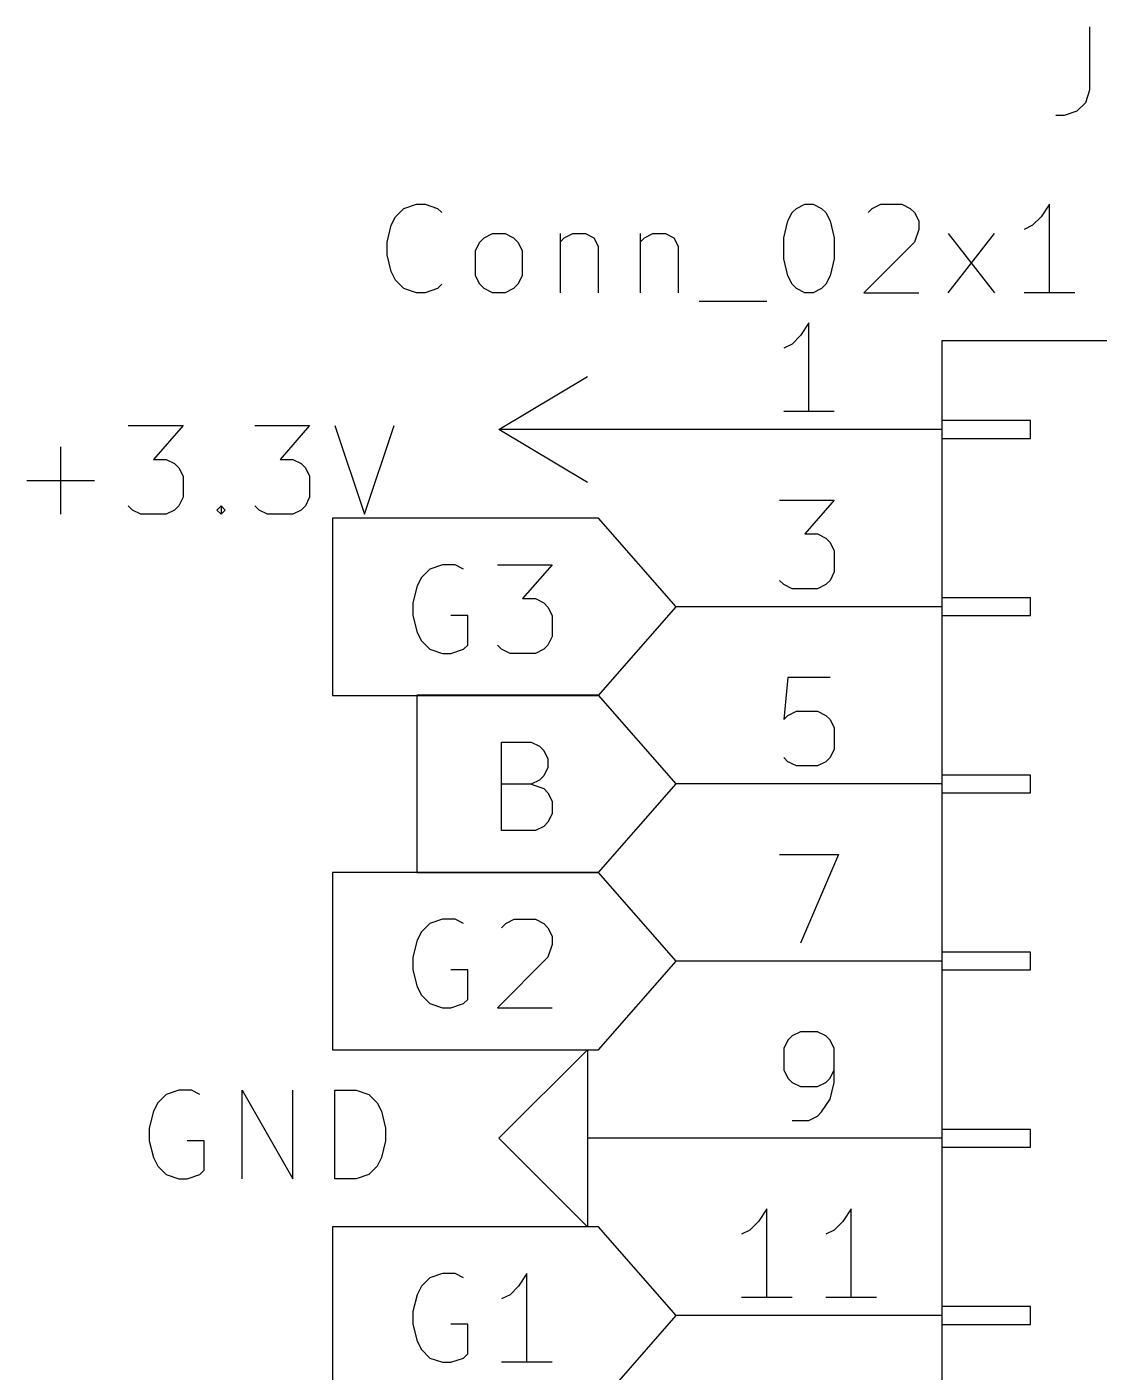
# Model space of a CAD drawing. Extents: x 0.3 to 11.5, y -8.2 to -0.2.
# Drawn here: x 5.584 to 6.189, y -3.432 to -2.673 of the extents above; entities that cross this region are included whole.
import ezdxf

# ---------------------------------------------------------------- set-up
doc = ezdxf.new("R2010")
doc.units = 0
doc.header["$MEASUREMENT"] = 0
doc.layers.add('BLACK', color=7, linetype='CONTINUOUS')

msp = doc.modelspace()

# ---------------------------------------------------------------- linework, layer by layer
at = {"layer": 'BLACK', "linetype": 'CONTINUOUS'}
for p, q in [((6.18333, -2.6728), (6.18333, -2.70852)), ((6.18333, -2.6728), (6.18333, -2.70852)), ((6.18333, -2.70852), (6.18095, -2.71566)), ((6.18333, -2.70852), (6.18095, -2.71566)), ((6.18095, -2.71566), (6.17619, -2.72043)), ((6.18095, -2.71566), (6.17619, -2.72043)), ((6.16905, -2.7228), (6.16429, -2.7228)), ((6.16905, -2.7228), (6.16429, -2.7228)), ((6.17619, -2.72043), (6.16905, -2.7228)), ((6.17619, -2.72043), (6.16905, -2.7228)), ((5.79167, -2.77995), (5.79644, -2.77519)), ((5.79167, -2.77995), (5.79644, -2.77519)), ((5.79644, -2.77519), (5.80358, -2.7728)), ((5.79644, -2.77519), (5.80358, -2.7728)), ((5.80358, -2.7728), (5.80834, -2.7728)), ((5.80358, -2.7728), (5.80834, -2.7728)), ((5.80834, -2.7728), (5.81548, -2.77519)), ((5.80834, -2.7728), (5.81548, -2.77519)), ((5.81548, -2.77519), (5.81786, -2.77757)), ((5.81548, -2.77519), (5.81786, -2.77757)), ((6.01309, -2.78233), (6.01548, -2.77757)), ((6.01309, -2.78233), (6.01548, -2.77757)), ((6.01548, -2.77757), (6.01786, -2.77519)), ((6.01548, -2.77757), (6.01786, -2.77519)), ((6.01786, -2.77519), (6.02262, -2.7728)), ((6.01786, -2.77519), (6.02262, -2.7728)), ((6.02262, -2.7728), (6.02738, -2.7728)), ((6.02262, -2.7728), (6.02738, -2.7728)), ((6.02738, -2.7728), (6.03214, -2.77519)), ((6.02738, -2.7728), (6.03214, -2.77519)), ((6.03214, -2.77519), (6.03452, -2.77757)), ((6.03214, -2.77519), (6.03452, -2.77757)), ((6.03452, -2.77757), (6.03691, -2.78233)), ((6.03452, -2.77757), (6.03691, -2.78233)), ((6.05833, -2.77757), (6.06071, -2.77519)), ((6.05833, -2.77757), (6.06071, -2.77519)), ((6.06071, -2.77519), (6.06548, -2.7728)), ((6.06071, -2.77519), (6.06548, -2.7728)), ((6.06548, -2.7728), (6.07738, -2.7728)), ((6.06548, -2.7728), (6.07738, -2.7728)), ((6.07738, -2.7728), (6.08214, -2.77519)), ((6.07738, -2.7728), (6.08214, -2.77519)), ((6.08214, -2.77519), (6.08452, -2.77757)), ((6.08214, -2.77519), (6.08452, -2.77757)), ((6.08452, -2.77757), (6.08691, -2.78233)), ((6.08452, -2.77757), (6.08691, -2.78233)), ((6.16071, -2.7728), (6.15595, -2.77995)), ((6.16071, -2.7728), (6.15595, -2.77995)), ((6.16071, -2.8228), (6.16071, -2.7728)), ((6.16071, -2.8228), (6.16071, -2.7728)), ((5.78691, -2.79423), (5.78929, -2.78471)), ((5.78691, -2.79423), (5.78929, -2.78471)), ((5.78929, -2.78471), (5.79167, -2.77995)), ((5.78929, -2.78471), (5.79167, -2.77995)), ((6.01072, -2.79185), (6.01309, -2.78233)), ((6.01072, -2.79185), (6.01309, -2.78233)), ((6.03691, -2.78233), (6.03929, -2.79185)), ((6.03691, -2.78233), (6.03929, -2.79185)), ((6.08691, -2.78233), (6.08691, -2.78709)), ((6.08691, -2.78233), (6.08691, -2.78709)), ((6.15119, -2.78471), (6.14643, -2.78709)), ((6.15119, -2.78471), (6.14643, -2.78709)), ((6.15595, -2.77995), (6.15119, -2.78471)), ((6.15595, -2.77995), (6.15119, -2.78471)), ((5.83929, -2.79423), (5.84167, -2.79185)), ((5.83929, -2.79423), (5.84167, -2.79185)), ((5.84167, -2.79185), (5.84644, -2.78947)), ((5.84167, -2.79185), (5.84644, -2.78947)), ((5.84644, -2.78947), (5.85358, -2.78947)), ((5.84644, -2.78947), (5.85358, -2.78947)), ((5.85358, -2.78947), (5.85834, -2.79185)), ((5.85358, -2.78947), (5.85834, -2.79185)), ((5.85834, -2.79185), (5.86072, -2.79423)), ((5.85834, -2.79185), (5.86072, -2.79423)), ((5.88453, -2.78947), (5.88453, -2.8228)), ((5.88453, -2.78947), (5.88453, -2.8228)), ((5.88453, -2.79423), (5.88691, -2.79185)), ((5.88453, -2.79423), (5.88691, -2.79185)), ((5.88691, -2.79185), (5.89167, -2.78947)), ((5.88691, -2.79185), (5.89167, -2.78947)), ((5.89167, -2.78947), (5.89881, -2.78947)), ((5.89167, -2.78947), (5.89881, -2.78947)), ((5.89881, -2.78947), (5.90357, -2.79185)), ((5.89881, -2.78947), (5.90357, -2.79185)), ((5.90357, -2.79185), (5.90596, -2.79661)), ((5.90357, -2.79185), (5.90596, -2.79661)), ((5.92976, -2.78947), (5.92976, -2.8228)), ((5.92976, -2.78947), (5.92976, -2.8228)), ((5.92976, -2.79423), (5.93215, -2.79185)), ((5.92976, -2.79423), (5.93215, -2.79185)), ((5.93215, -2.79185), (5.93691, -2.78947)), ((5.93215, -2.79185), (5.93691, -2.78947)), ((5.93691, -2.78947), (5.94405, -2.78947)), ((5.93691, -2.78947), (5.94405, -2.78947)), ((5.94405, -2.78947), (5.94881, -2.79185)), ((5.94405, -2.78947), (5.94881, -2.79185)), ((5.94881, -2.79185), (5.95119, -2.79661)), ((5.94881, -2.79185), (5.95119, -2.79661)), ((6.01072, -2.80376), (6.01072, -2.79185)), ((6.01072, -2.80376), (6.01072, -2.79185)), ((6.03929, -2.79185), (6.03929, -2.80376)), ((6.03929, -2.79185), (6.03929, -2.80376)), ((6.08691, -2.78709), (6.08452, -2.79423)), ((6.08691, -2.78709), (6.08452, -2.79423)), ((6.10357, -2.8228), (6.12976, -2.78947)), ((6.10357, -2.78947), (6.12976, -2.8228)), ((6.10357, -2.8228), (6.12976, -2.78947)), ((6.10357, -2.78947), (6.12976, -2.8228)), ((5.78691, -2.80137), (5.78691, -2.79423)), ((5.78691, -2.80137), (5.78691, -2.79423)), ((5.83691, -2.799), (5.83929, -2.79423)), ((5.83691, -2.799), (5.83929, -2.79423)), ((5.83691, -2.81328), (5.83691, -2.799)), ((5.83691, -2.81328), (5.83691, -2.799)), ((5.86072, -2.79423), (5.8631, -2.799)), ((5.86072, -2.79423), (5.8631, -2.799)), ((5.8631, -2.799), (5.8631, -2.81328)), ((5.8631, -2.799), (5.8631, -2.81328)), ((5.90596, -2.79661), (5.90596, -2.8228)), ((5.90596, -2.79661), (5.90596, -2.8228)), ((5.95119, -2.79661), (5.95119, -2.8228)), ((5.95119, -2.79661), (5.95119, -2.8228)), ((6.08452, -2.79423), (6.05595, -2.8228)), ((6.08452, -2.79423), (6.05595, -2.8228)), ((5.78929, -2.8109), (5.78691, -2.80137)), ((5.78929, -2.8109), (5.78691, -2.80137)), ((6.01309, -2.81328), (6.01072, -2.80376)), ((6.01309, -2.81328), (6.01072, -2.80376)), ((6.03929, -2.80376), (6.03691, -2.81328)), ((6.03929, -2.80376), (6.03691, -2.81328)), ((5.79167, -2.81566), (5.78929, -2.8109)), ((5.79167, -2.81566), (5.78929, -2.8109)), ((5.79644, -2.82043), (5.79167, -2.81566)), ((5.79644, -2.82043), (5.79167, -2.81566)), ((5.83929, -2.81804), (5.83691, -2.81328)), ((5.83929, -2.81804), (5.83691, -2.81328)), ((5.8631, -2.81328), (5.86072, -2.81804)), ((5.8631, -2.81328), (5.86072, -2.81804)), ((6.01548, -2.81804), (6.01309, -2.81328)), ((6.01548, -2.81804), (6.01309, -2.81328)), ((6.03691, -2.81328), (6.03452, -2.81804)), ((6.03691, -2.81328), (6.03452, -2.81804)), ((5.80358, -2.8228), (5.79644, -2.82043)), ((5.80358, -2.8228), (5.79644, -2.82043)), ((5.80834, -2.8228), (5.80358, -2.8228)), ((5.80834, -2.8228), (5.80358, -2.8228)), ((5.81548, -2.82043), (5.80834, -2.8228)), ((5.81548, -2.82043), (5.80834, -2.8228)), ((5.81786, -2.81804), (5.81548, -2.82043)), ((5.81786, -2.81804), (5.81548, -2.82043)), ((5.84167, -2.82043), (5.83929, -2.81804)), ((5.84167, -2.82043), (5.83929, -2.81804)), ((5.84644, -2.8228), (5.84167, -2.82043)), ((5.84644, -2.8228), (5.84167, -2.82043)), ((5.85358, -2.8228), (5.84644, -2.8228)), ((5.85358, -2.8228), (5.84644, -2.8228)), ((5.85834, -2.82043), (5.85358, -2.8228)), ((5.85834, -2.82043), (5.85358, -2.8228)), ((5.86072, -2.81804), (5.85834, -2.82043)), ((5.86072, -2.81804), (5.85834, -2.82043)), ((6.01786, -2.82043), (6.01548, -2.81804)), ((6.01786, -2.82043), (6.01548, -2.81804)), ((6.02262, -2.8228), (6.01786, -2.82043)), ((6.02262, -2.8228), (6.01786, -2.82043)), ((6.02738, -2.8228), (6.02262, -2.8228)), ((6.02738, -2.8228), (6.02262, -2.8228)), ((6.03214, -2.82043), (6.02738, -2.8228)), ((6.03214, -2.82043), (6.02738, -2.8228)), ((6.03452, -2.81804), (6.03214, -2.82043)), ((6.03452, -2.81804), (6.03214, -2.82043)), ((6.05595, -2.8228), (6.08691, -2.8228)), ((6.05595, -2.8228), (6.08691, -2.8228)), ((6.175, -2.8228), (6.14643, -2.8228)), ((6.175, -2.8228), (6.14643, -2.8228)), ((5.9631, -2.82757), (6.00119, -2.82757)), ((5.9631, -2.82757), (6.00119, -2.82757)), ((6.025, -2.83988), (6.02024, -2.84702)), ((6.025, -2.83988), (6.02024, -2.84702)), ((6.025, -2.88988), (6.025, -2.83988)), ((6.025, -2.88988), (6.025, -2.83988)), ((6.01548, -2.85178), (6.01072, -2.85417)), ((6.01548, -2.85178), (6.01072, -2.85417)), ((6.02024, -2.84702), (6.01548, -2.85178)), ((6.02024, -2.84702), (6.01548, -2.85178)), ((6.1, -2.85), (6.1, -3.85)), ((6.3, -2.85), (6.1, -2.85)), ((5.85, -2.9), (5.9, -2.87)), ((6.03929, -2.88988), (6.01072, -2.88988)), ((6.03929, -2.88988), (6.01072, -2.88988)), ((5.64086, -2.8978), (5.67181, -2.8978)), ((5.64086, -2.8978), (5.67181, -2.8978)), ((5.67181, -2.8978), (5.65514, -2.91685)), ((5.67181, -2.8978), (5.65514, -2.91685)), ((5.71229, -2.8978), (5.74324, -2.8978)), ((5.71229, -2.8978), (5.74324, -2.8978)), ((5.74324, -2.8978), (5.72657, -2.91685)), ((5.74324, -2.8978), (5.72657, -2.91685)), ((5.75752, -2.8978), (5.77419, -2.9478)), ((5.75752, -2.8978), (5.77419, -2.9478)), ((5.77419, -2.9478), (5.79086, -2.8978)), ((5.77419, -2.9478), (5.79086, -2.8978)), ((6.1, -2.895), (6.1, -2.905)), ((6.15, -2.895), (6.1, -2.895)), ((6.15, -2.905), (6.15, -2.895)), ((5.9, -2.93), (5.85, -2.9)), ((5.95, -2.9), (5.85, -2.9)), ((6.1, -2.9), (5.95, -2.9)), ((6.1, -2.9), (5.95, -2.9)), ((6.1, -2.905), (6.15, -2.905)), ((5.60276, -2.9478), (5.60276, -2.90971)), ((5.60276, -2.9478), (5.60276, -2.90971)), ((5.65514, -2.91685), (5.66229, -2.91685)), ((5.65514, -2.91685), (5.66229, -2.91685)), ((5.66229, -2.91685), (5.66705, -2.91923)), ((5.66229, -2.91685), (5.66705, -2.91923)), ((5.66705, -2.91923), (5.66943, -2.92161)), ((5.66705, -2.91923), (5.66943, -2.92161)), ((5.66943, -2.92161), (5.67181, -2.92637)), ((5.66943, -2.92161), (5.67181, -2.92637)), ((5.72657, -2.91685), (5.73372, -2.91685)), ((5.72657, -2.91685), (5.73372, -2.91685)), ((5.73372, -2.91685), (5.73848, -2.91923)), ((5.73372, -2.91685), (5.73848, -2.91923)), ((5.73848, -2.91923), (5.74086, -2.92161)), ((5.73848, -2.91923), (5.74086, -2.92161)), ((5.74086, -2.92161), (5.74324, -2.92637)), ((5.74086, -2.92161), (5.74324, -2.92637)), ((5.58371, -2.92876), (5.62181, -2.92876)), ((5.58371, -2.92876), (5.62181, -2.92876)), ((5.67181, -2.92637), (5.67181, -2.93828)), ((5.67181, -2.92637), (5.67181, -2.93828)), ((5.74324, -2.92637), (5.74324, -2.93828)), ((5.74324, -2.92637), (5.74324, -2.93828)), ((5.64324, -2.94543), (5.64086, -2.94304)), ((5.64324, -2.94543), (5.64086, -2.94304)), ((5.648, -2.9478), (5.64324, -2.94543)), ((5.648, -2.9478), (5.64324, -2.94543)), ((5.66705, -2.94543), (5.66229, -2.9478)), ((5.66705, -2.94543), (5.66229, -2.9478)), ((5.66943, -2.94304), (5.66705, -2.94543)), ((5.66943, -2.94304), (5.66705, -2.94543)), ((5.67181, -2.93828), (5.66943, -2.94304)), ((5.67181, -2.93828), (5.66943, -2.94304)), ((5.69086, -2.94543), (5.69324, -2.94304)), ((5.69086, -2.94543), (5.69324, -2.94304)), ((5.69324, -2.9478), (5.69086, -2.94543)), ((5.69324, -2.9478), (5.69086, -2.94543)), ((5.69324, -2.94304), (5.69562, -2.94543)), ((5.69324, -2.94304), (5.69324, -2.9478)), ((5.69324, -2.94304), (5.69562, -2.94543)), ((5.69324, -2.94304), (5.69324, -2.9478)), ((5.69562, -2.94543), (5.69324, -2.9478)), ((5.69562, -2.94543), (5.69324, -2.9478)), ((5.71467, -2.94543), (5.71229, -2.94304)), ((5.71467, -2.94543), (5.71229, -2.94304)), ((5.71943, -2.9478), (5.71467, -2.94543)), ((5.71943, -2.9478), (5.71467, -2.94543)), ((5.73848, -2.94543), (5.73372, -2.9478)), ((5.73848, -2.94543), (5.73372, -2.9478)), ((5.74086, -2.94304), (5.73848, -2.94543)), ((5.74086, -2.94304), (5.73848, -2.94543)), ((5.74324, -2.93828), (5.74086, -2.94304)), ((5.74324, -2.93828), (5.74086, -2.94304)), ((6.00833, -2.93988), (6.03929, -2.93988)), ((6.00833, -2.93988), (6.03929, -2.93988)), ((6.03929, -2.93988), (6.02262, -2.95893)), ((6.03929, -2.93988), (6.02262, -2.95893)), ((5.66229, -2.9478), (5.648, -2.9478)), ((5.66229, -2.9478), (5.648, -2.9478)), ((5.73372, -2.9478), (5.71943, -2.9478)), ((5.73372, -2.9478), (5.71943, -2.9478)), ((5.90625, -2.94998), (5.75611, -2.94998)), ((5.75611, -2.94998), (5.75611, -3)), ((5.95, -3), (5.90625, -2.94998)), ((6.02262, -2.95893), (6.02976, -2.95893)), ((6.02262, -2.95893), (6.02976, -2.95893)), ((6.02976, -2.95893), (6.03452, -2.96131)), ((6.02976, -2.95893), (6.03452, -2.96131)), ((6.03452, -2.96131), (6.03691, -2.96369)), ((6.03452, -2.96131), (6.03691, -2.96369)), ((6.03691, -2.96369), (6.03929, -2.96845)), ((6.03691, -2.96369), (6.03929, -2.96845)), ((6.03929, -2.96845), (6.03929, -2.98035)), ((6.03929, -2.96845), (6.03929, -2.98035)), ((5.81107, -2.97876), (5.8063, -2.98352)), ((5.81821, -2.97638), (5.81107, -2.97876)), ((5.82535, -2.97638), (5.81821, -2.97638)), ((5.83011, -2.97876), (5.82535, -2.97638)), ((5.84916, -2.97638), (5.88011, -2.97638)), ((5.88011, -2.97638), (5.86344, -2.99543)), ((6.03929, -2.98035), (6.03691, -2.98512)), ((6.03929, -2.98035), (6.03691, -2.98512)), ((5.80392, -2.98828), (5.80154, -2.99781)), ((5.8063, -2.98352), (5.80392, -2.98828)), ((6.01072, -2.9875), (6.00833, -2.98512)), ((6.01072, -2.9875), (6.00833, -2.98512)), ((6.01548, -2.98988), (6.01072, -2.9875)), ((6.01548, -2.98988), (6.01072, -2.9875)), ((6.02976, -2.98988), (6.01548, -2.98988)), ((6.02976, -2.98988), (6.01548, -2.98988)), ((6.03452, -2.9875), (6.02976, -2.98988)), ((6.03452, -2.9875), (6.02976, -2.98988)), ((6.03691, -2.98512), (6.03452, -2.9875)), ((6.03691, -2.98512), (6.03452, -2.9875)), ((5.80154, -2.99781), (5.80154, -3.00495)), ((5.86344, -2.99543), (5.87059, -2.99543)), ((5.87059, -2.99543), (5.87535, -2.99781)), ((5.87535, -2.99781), (5.87773, -3.00019)), ((6.1, -2.995), (6.1, -3.005)), ((6.15, -2.995), (6.1, -2.995)), ((6.15, -3.005), (6.15, -2.995)), ((5.75611, -3), (5.75611, -3.05002)), ((5.80154, -3.00495), (5.80392, -3.01447)), ((5.83249, -3.00495), (5.82297, -3.00495)), ((5.83249, -3.02162), (5.83249, -3.00495)), ((5.87773, -3.00019), (5.88011, -3.00495)), ((5.88011, -3.00495), (5.88011, -3.01685)), ((5.90625, -3.05002), (5.95, -3)), ((6.1, -3), (5.95, -3)), ((6.1, -3), (5.95, -3)), ((6.1, -3.005), (6.15, -3.005)), ((5.80392, -3.01447), (5.8063, -3.01924)), ((5.8063, -3.01924), (5.81107, -3.024)), ((5.88011, -3.01685), (5.87773, -3.02162)), ((5.81107, -3.024), (5.81821, -3.02638)), ((5.81821, -3.02638), (5.82297, -3.02638)), ((5.82297, -3.02638), (5.83011, -3.024)), ((5.83011, -3.024), (5.83249, -3.02162)), ((5.85154, -3.024), (5.84916, -3.02162)), ((5.8563, -3.02638), (5.85154, -3.024)), ((5.87059, -3.02638), (5.8563, -3.02638)), ((5.87535, -3.024), (5.87059, -3.02638)), ((5.87773, -3.02162), (5.87535, -3.024)), ((6.01309, -3.03988), (6.01072, -3.06369)), ((6.01309, -3.03988), (6.01072, -3.06369)), ((6.03691, -3.03988), (6.01309, -3.03988)), ((6.03691, -3.03988), (6.01309, -3.03988)), ((5.75611, -3.05002), (5.90625, -3.05002)), ((5.90625, -3.04998), (5.80372, -3.04998)), ((5.80372, -3.04998), (5.80372, -3.1)), ((5.95, -3.1), (5.90625, -3.04998)), ((6.01309, -3.06131), (6.01786, -3.05893)), ((6.01309, -3.06131), (6.01786, -3.05893)), ((6.01786, -3.05893), (6.02976, -3.05893)), ((6.01786, -3.05893), (6.02976, -3.05893)), ((6.02976, -3.05893), (6.03452, -3.06131)), ((6.02976, -3.05893), (6.03452, -3.06131)), ((6.01072, -3.06369), (6.01309, -3.06131)), ((6.01072, -3.06369), (6.01309, -3.06131)), ((6.03452, -3.06131), (6.03691, -3.06369)), ((6.03452, -3.06131), (6.03691, -3.06369)), ((6.03691, -3.06369), (6.03929, -3.06845)), ((6.03691, -3.06369), (6.03929, -3.06845)), ((6.03929, -3.06845), (6.03929, -3.08035)), ((6.03929, -3.06845), (6.03929, -3.08035)), ((5.85154, -3.12638), (5.85154, -3.07638)), ((5.85154, -3.07638), (5.86821, -3.07638)), ((5.86821, -3.07638), (5.87297, -3.07876)), ((5.87297, -3.07876), (5.87535, -3.08114)), ((5.87535, -3.08114), (5.87773, -3.0859)), ((6.03929, -3.08035), (6.03691, -3.08512)), ((6.03929, -3.08035), (6.03691, -3.08512)), ((5.87773, -3.0859), (5.87773, -3.09067)), ((6.01309, -3.0875), (6.01072, -3.08512)), ((6.01309, -3.0875), (6.01072, -3.08512)), ((6.01786, -3.08988), (6.01309, -3.0875)), ((6.01786, -3.08988), (6.01309, -3.0875)), ((6.03452, -3.0875), (6.02976, -3.08988)), ((6.03452, -3.0875), (6.02976, -3.08988)), ((6.03691, -3.08512), (6.03452, -3.0875)), ((6.03691, -3.08512), (6.03452, -3.0875)), ((5.87535, -3.09543), (5.87297, -3.09781)), ((5.87773, -3.09067), (5.87535, -3.09543)), ((6.02976, -3.08988), (6.01786, -3.08988)), ((6.02976, -3.08988), (6.01786, -3.08988)), ((6.1, -3.095), (6.1, -3.105)), ((6.15, -3.095), (6.1, -3.095)), ((6.15, -3.105), (6.15, -3.095)), ((5.80372, -3.1), (5.80372, -3.15002)), ((5.86821, -3.10019), (5.85154, -3.10019)), ((5.87297, -3.09781), (5.86821, -3.10019)), ((5.86821, -3.10019), (5.87535, -3.10257)), ((5.87535, -3.10257), (5.87773, -3.10495)), ((5.90625, -3.15002), (5.95, -3.1)), ((6.1, -3.1), (5.95, -3.1)), ((6.1, -3.1), (5.95, -3.1)), ((5.87773, -3.10495), (5.88011, -3.10971)), ((5.88011, -3.10971), (5.88011, -3.11685)), ((6.1, -3.105), (6.15, -3.105)), ((5.88011, -3.11685), (5.87773, -3.12162)), ((5.87059, -3.12638), (5.85154, -3.12638)), ((5.87535, -3.124), (5.87059, -3.12638)), ((5.87773, -3.12162), (5.87535, -3.124)), ((6.00833, -3.13988), (6.04167, -3.13988)), ((6.00833, -3.13988), (6.04167, -3.13988)), ((6.04167, -3.13988), (6.02024, -3.18988)), ((6.04167, -3.13988), (6.02024, -3.18988)), ((5.90625, -3.14998), (5.75611, -3.14998)), ((5.75611, -3.14998), (5.75611, -3.2)), ((5.80372, -3.15002), (5.90625, -3.15002)), ((5.95, -3.2), (5.90625, -3.14998)), ((5.81107, -3.17876), (5.8063, -3.18352)), ((5.81821, -3.17638), (5.81107, -3.17876)), ((5.82535, -3.17638), (5.81821, -3.17638)), ((5.83011, -3.17876), (5.82535, -3.17638)), ((5.85154, -3.18114), (5.85392, -3.17876)), ((5.85392, -3.17876), (5.85869, -3.17638)), ((5.85869, -3.17638), (5.87059, -3.17638)), ((5.87059, -3.17638), (5.87535, -3.17876)), ((5.87535, -3.17876), (5.87773, -3.18114)), ((5.80392, -3.18828), (5.80154, -3.19781)), ((5.8063, -3.18352), (5.80392, -3.18828)), ((5.87773, -3.18114), (5.88011, -3.1859)), ((5.88011, -3.1859), (5.88011, -3.19067)), ((5.88011, -3.19067), (5.87773, -3.19781)), ((6.1, -3.195), (6.1, -3.205)), ((6.15, -3.195), (6.1, -3.195)), ((6.15, -3.205), (6.15, -3.195)), ((5.75611, -3.2), (5.75611, -3.25002)), ((5.80154, -3.19781), (5.80154, -3.20495)), ((5.87773, -3.19781), (5.84916, -3.22638)), ((5.90625, -3.25002), (5.95, -3.2)), ((6.1, -3.2), (5.95, -3.2)), ((6.1, -3.2), (5.95, -3.2)), ((5.80154, -3.20495), (5.80392, -3.21447)), ((5.83249, -3.20495), (5.82297, -3.20495)), ((5.83249, -3.22162), (5.83249, -3.20495)), ((6.1, -3.205), (6.15, -3.205)), ((5.80392, -3.21447), (5.8063, -3.21924)), ((5.8063, -3.21924), (5.81107, -3.224)), ((5.81107, -3.224), (5.81821, -3.22638)), ((5.82297, -3.22638), (5.83011, -3.224)), ((5.83011, -3.224), (5.83249, -3.22162)), ((5.81821, -3.22638), (5.82297, -3.22638)), ((5.84916, -3.22638), (5.88011, -3.22638)), ((6.02024, -3.23988), (6.01548, -3.24226)), ((6.02024, -3.23988), (6.01548, -3.24226)), ((6.02976, -3.23988), (6.02024, -3.23988)), ((6.02976, -3.23988), (6.02024, -3.23988)), ((6.03452, -3.24226), (6.02976, -3.23988)), ((6.03452, -3.24226), (6.02976, -3.23988)), ((6.01309, -3.24464), (6.01072, -3.2494)), ((6.01309, -3.24464), (6.01072, -3.2494)), ((6.01548, -3.24226), (6.01309, -3.24464)), ((6.01548, -3.24226), (6.01309, -3.24464)), ((6.03691, -3.24464), (6.03452, -3.24226)), ((6.03691, -3.24464), (6.03452, -3.24226)), ((6.03929, -3.2494), (6.03691, -3.24464)), ((6.03929, -3.2494), (6.03691, -3.24464)), ((5.75611, -3.25002), (5.90625, -3.25002)), ((5.85, -3.3), (5.9, -3.25)), ((5.9, -3.25), (5.9, -3.3)), ((6.01072, -3.2494), (6.01072, -3.26131)), ((6.01072, -3.2494), (6.01072, -3.26131)), ((6.03929, -3.26845), (6.03929, -3.2494)), ((6.03929, -3.26845), (6.03929, -3.2494)), ((6.01072, -3.26131), (6.01309, -3.26607)), ((6.01072, -3.26131), (6.01309, -3.26607)), ((6.03691, -3.26607), (6.03929, -3.26131)), ((6.03691, -3.26607), (6.03929, -3.26131)), ((6.01309, -3.26607), (6.01548, -3.26845)), ((6.01309, -3.26607), (6.01548, -3.26845)), ((6.01548, -3.26845), (6.02024, -3.27083)), ((6.01548, -3.26845), (6.02024, -3.27083)), ((6.02024, -3.27083), (6.02976, -3.27083)), ((6.02024, -3.27083), (6.02976, -3.27083)), ((6.02976, -3.27083), (6.03452, -3.26845)), ((6.02976, -3.27083), (6.03452, -3.26845)), ((6.03452, -3.26845), (6.03691, -3.26607)), ((6.03452, -3.26845), (6.03691, -3.26607)), ((6.03691, -3.27797), (6.03929, -3.26845)), ((6.03691, -3.27797), (6.03929, -3.26845)), ((5.66229, -3.27519), (5.65752, -3.27995)), ((5.66229, -3.27519), (5.65752, -3.27995)), ((5.66943, -3.2728), (5.66229, -3.27519)), ((5.66943, -3.2728), (5.66229, -3.27519)), ((5.67657, -3.2728), (5.66943, -3.2728)), ((5.67657, -3.2728), (5.66943, -3.2728)), ((5.68133, -3.27519), (5.67657, -3.2728)), ((5.68133, -3.27519), (5.67657, -3.2728)), ((5.70514, -3.3228), (5.70514, -3.2728)), ((5.70514, -3.2728), (5.73371, -3.3228)), ((5.70514, -3.3228), (5.70514, -3.2728)), ((5.70514, -3.2728), (5.73371, -3.3228)), ((5.73371, -3.3228), (5.73371, -3.2728)), ((5.73371, -3.3228), (5.73371, -3.2728)), ((5.75752, -3.3228), (5.75752, -3.2728)), ((5.75752, -3.2728), (5.76943, -3.2728)), ((5.75752, -3.3228), (5.75752, -3.2728)), ((5.75752, -3.2728), (5.76943, -3.2728)), ((5.76943, -3.2728), (5.77657, -3.27519)), ((5.76943, -3.2728), (5.77657, -3.27519)), ((5.77657, -3.27519), (5.78133, -3.27995)), ((5.77657, -3.27519), (5.78133, -3.27995)), ((6.03214, -3.28512), (6.03691, -3.27797)), ((6.03214, -3.28512), (6.03691, -3.27797)), ((5.65514, -3.28471), (5.65276, -3.29423)), ((5.65514, -3.28471), (5.65276, -3.29423)), ((5.65752, -3.27995), (5.65514, -3.28471)), ((5.65752, -3.27995), (5.65514, -3.28471)), ((5.78133, -3.27995), (5.78372, -3.28471)), ((5.78133, -3.27995), (5.78372, -3.28471)), ((5.78372, -3.28471), (5.78609, -3.29423)), ((5.78372, -3.28471), (5.78609, -3.29423)), ((6.02976, -3.2875), (6.03214, -3.28512)), ((6.02976, -3.2875), (6.03214, -3.28512)), ((5.65276, -3.29423), (5.65276, -3.30137)), ((5.65276, -3.29423), (5.65276, -3.30137)), ((5.78609, -3.29423), (5.78609, -3.30137)), ((5.78609, -3.29423), (5.78609, -3.30137)), ((6.01548, -3.28988), (6.025, -3.28988)), ((6.01548, -3.28988), (6.025, -3.28988)), ((6.025, -3.28988), (6.02976, -3.2875)), ((6.025, -3.28988), (6.02976, -3.2875)), ((5.65276, -3.30137), (5.65514, -3.3109)), ((5.65276, -3.30137), (5.65514, -3.3109)), ((5.68371, -3.30137), (5.67419, -3.30137)), ((5.68371, -3.30137), (5.67419, -3.30137)), ((5.68371, -3.31804), (5.68371, -3.30137)), ((5.68371, -3.31804), (5.68371, -3.30137)), ((5.78609, -3.30137), (5.78372, -3.3109)), ((5.78609, -3.30137), (5.78372, -3.3109)), ((5.9, -3.35), (5.85, -3.3)), ((5.95, -3.3), (5.9, -3.3)), ((5.9, -3.3), (5.9, -3.35)), ((6.1, -3.3), (5.95, -3.3)), ((6.1, -3.3), (5.95, -3.3)), ((6.1, -3.295), (6.1, -3.305)), ((6.15, -3.295), (6.1, -3.295)), ((6.15, -3.305), (6.15, -3.295)), ((6.1, -3.305), (6.15, -3.305)), ((5.65514, -3.3109), (5.65752, -3.31566)), ((5.65514, -3.3109), (5.65752, -3.31566)), ((5.65752, -3.31566), (5.66229, -3.32043)), ((5.65752, -3.31566), (5.66229, -3.32043)), ((5.78133, -3.31566), (5.77657, -3.32043)), ((5.78133, -3.31566), (5.77657, -3.32043)), ((5.78372, -3.3109), (5.78133, -3.31566)), ((5.78372, -3.3109), (5.78133, -3.31566)), ((5.66229, -3.32043), (5.66943, -3.3228)), ((5.66229, -3.32043), (5.66943, -3.3228)), ((5.66943, -3.3228), (5.67419, -3.3228)), ((5.66943, -3.3228), (5.67419, -3.3228)), ((5.67419, -3.3228), (5.68133, -3.32043)), ((5.67419, -3.3228), (5.68133, -3.32043)), ((5.68133, -3.32043), (5.68371, -3.31804)), ((5.68133, -3.32043), (5.68371, -3.31804)), ((5.76943, -3.3228), (5.75752, -3.3228)), ((5.76943, -3.3228), (5.75752, -3.3228)), ((5.77657, -3.32043), (5.76943, -3.3228)), ((5.77657, -3.32043), (5.76943, -3.3228)), ((6.00119, -3.33988), (5.99643, -3.34702)), ((6.00119, -3.33988), (5.99643, -3.34702)), ((6.00119, -3.38988), (6.00119, -3.33988)), ((6.00119, -3.38988), (6.00119, -3.33988)), ((6.04881, -3.33988), (6.04405, -3.34702)), ((6.04881, -3.33988), (6.04405, -3.34702)), ((6.04881, -3.38988), (6.04881, -3.33988)), ((6.04881, -3.38988), (6.04881, -3.33988)), ((5.99643, -3.34702), (5.99167, -3.35178)), ((5.99643, -3.34702), (5.99167, -3.35178)), ((6.04405, -3.34702), (6.03928, -3.35178)), ((6.04405, -3.34702), (6.03928, -3.35178)), ((5.90625, -3.34998), (5.75611, -3.34998)), ((5.75611, -3.34998), (5.75611, -3.4)), ((5.95, -3.4), (5.90625, -3.34998)), ((5.99167, -3.35178), (5.98691, -3.35417)), ((5.99167, -3.35178), (5.98691, -3.35417)), ((6.03928, -3.35178), (6.03452, -3.35417)), ((6.03928, -3.35178), (6.03452, -3.35417)), ((5.81821, -3.37638), (5.81107, -3.37876)), ((5.82535, -3.37638), (5.81821, -3.37638)), ((5.83011, -3.37876), (5.82535, -3.37638)), ((5.86583, -3.37638), (5.86107, -3.38352)), ((5.86583, -3.42638), (5.86583, -3.37638)), ((5.8063, -3.38352), (5.80392, -3.38828)), ((5.81107, -3.37876), (5.8063, -3.38352)), ((5.86107, -3.38352), (5.8563, -3.38828)), ((5.80392, -3.38828), (5.80154, -3.39781)), ((5.8563, -3.38828), (5.85154, -3.39067)), ((6.01548, -3.38988), (5.98691, -3.38988)), ((6.01548, -3.38988), (5.98691, -3.38988)), ((6.06309, -3.38988), (6.03452, -3.38988)), ((6.06309, -3.38988), (6.03452, -3.38988)), ((5.75611, -3.4), (5.75611, -3.45002)), ((5.80154, -3.39781), (5.80154, -3.40495)), ((5.90625, -3.45002), (5.95, -3.4)), ((6.1, -3.4), (5.95, -3.4)), ((6.1, -3.4), (5.95, -3.4)), ((6.1, -3.395), (6.1, -3.405)), ((6.15, -3.395), (6.1, -3.395)), ((6.15, -3.405), (6.15, -3.395)), ((5.80154, -3.40495), (5.80392, -3.41447)), ((5.83249, -3.40495), (5.82297, -3.40495)), ((5.83249, -3.42162), (5.83249, -3.40495)), ((6.1, -3.405), (6.15, -3.405)), ((5.80392, -3.41447), (5.8063, -3.41924)), ((5.8063, -3.41924), (5.81107, -3.424)), ((5.83011, -3.424), (5.83249, -3.42162)), ((5.81107, -3.424), (5.81821, -3.42638)), ((5.81821, -3.42638), (5.82297, -3.42638)), ((5.82297, -3.42638), (5.83011, -3.424)), ((5.88011, -3.42638), (5.85154, -3.42638))]:
    msp.add_line(p, q, dxfattribs=at)

doc.saveas('drawing.dxf')
